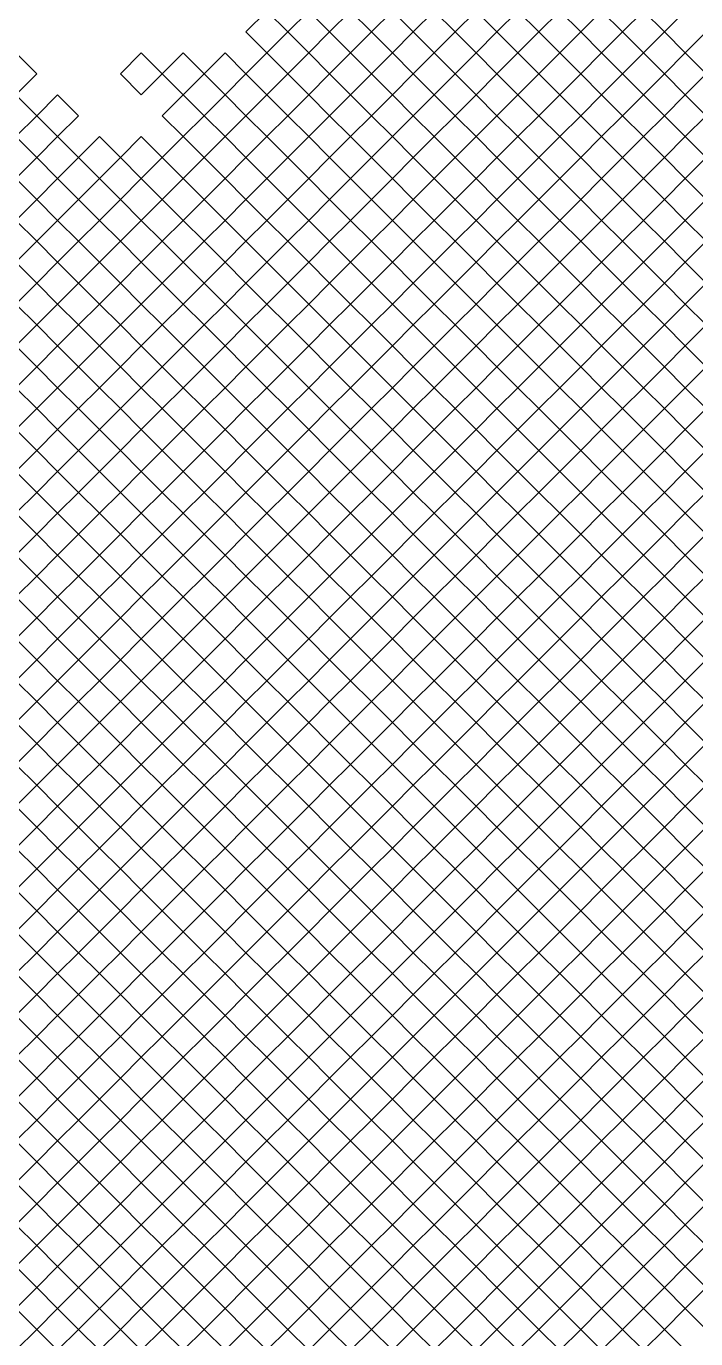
# Model space of a CAD drawing. Header units: metres. Extents: x -0.66 to 2.33, y -0.66 to 1.33.
# Drawn here: x 1.082 to 1.332, y 0.348 to 0.8381 of the extents above; entities that cross this region are included whole.
import ezdxf

# ---------------------------------------------------------------- set-up
doc = ezdxf.new("R2010")
doc.units = ezdxf.units.M

msp = doc.modelspace()

# ---------------------------------------------------------------- linework, layer by layer
at = {"color": 6}
for points in [[(1.07812, 0.64062), (1.08594, 0.63281), (1.07812, 0.625), (1.08594, 0.61719), (1.09375, 0.625), (1.10156, 0.61719), (1.09375, 0.60938), (1.08594, 0.61719), (1.07812, 0.60938), (1.08594, 0.60156), (1.07812, 0.59375), (1.08594, 0.58594), (1.09375, 0.59375), (1.08594, 0.60156), (1.09375, 0.60938), (1.10156, 0.60156), (1.10938, 0.60938), (1.11719, 0.60156), (1.10938, 0.59375), (1.11719, 0.58594), (1.125, 0.59375), (1.11719, 0.60156), (1.125, 0.60938), (1.13281, 0.60156), (1.14062, 0.60938), (1.13281, 0.61719), (1.14062, 0.625), (1.13281, 0.63281), (1.125, 0.625), (1.13281, 0.61719), (1.125, 0.60938), (1.11719, 0.61719), (1.10938, 0.60938), (1.10156, 0.61719), (1.10938, 0.625), (1.10156, 0.63281), (1.09375, 0.625), (1.08594, 0.63281), (1.09375, 0.64062), (1.10156, 0.63281), (1.10938, 0.64062), (1.10156, 0.64844), (1.10938, 0.65625), (1.10156, 0.66406), (1.09375, 0.65625), (1.08594, 0.66406), (1.09375, 0.67188), (1.10156, 0.66406), (1.10938, 0.67188), (1.11719, 0.66406), (1.10938, 0.65625), (1.11719, 0.64844), (1.125, 0.65625), (1.11719, 0.66406), (1.125, 0.67188), (1.13281, 0.66406), (1.14062, 0.67188), (1.13281, 0.67969), (1.14062, 0.6875), (1.13281, 0.69531), (1.125, 0.6875), (1.11719, 0.69531), (1.125, 0.70312), (1.13281, 0.69531), (1.14062, 0.70312), (1.14844, 0.69531), (1.14062, 0.6875), (1.14844, 0.67969), (1.15625, 0.6875), (1.16406, 0.67969), (1.15625, 0.67188), (1.14844, 0.67969), (1.14062, 0.67188), (1.14844, 0.66406), (1.14062, 0.65625), (1.14844, 0.64844), (1.15625, 0.65625), (1.14844, 0.66406), (1.15625, 0.67188), (1.16406, 0.66406), (1.17188, 0.67188), (1.17969, 0.66406), (1.17188, 0.65625), (1.17969, 0.64844), (1.1875, 0.65625), (1.17969, 0.66406), (1.1875, 0.67188), (1.19531, 0.66406), (1.20312, 0.67188), (1.19531, 0.67969), (1.20312, 0.6875), (1.19531, 0.69531), (1.1875, 0.6875), (1.17969, 0.69531), (1.1875, 0.70312), (1.19531, 0.69531), (1.20312, 0.70312), (1.21094, 0.69531), (1.20312, 0.6875), (1.21094, 0.67969), (1.21875, 0.6875), (1.22656, 0.67969), (1.21875, 0.67188), (1.21094, 0.67969), (1.20312, 0.67188), (1.21094, 0.66406), (1.20312, 0.65625), (1.21094, 0.64844), (1.21875, 0.65625), (1.22656, 0.64844), (1.21875, 0.64062), (1.21094, 0.64844), (1.20312, 0.64062), (1.19531, 0.64844), (1.20312, 0.65625), (1.19531, 0.66406), (1.1875, 0.65625), (1.19531, 0.64844), (1.1875, 0.64062), (1.17969, 0.64844), (1.17188, 0.64062), (1.17969, 0.63281), (1.17188, 0.625), (1.17969, 0.61719), (1.1875, 0.625), (1.17969, 0.63281), (1.1875, 0.64062), (1.19531, 0.63281), (1.20312, 0.64062), (1.21094, 0.63281), (1.20312, 0.625), (1.21094, 0.61719), (1.21875, 0.625), (1.22656, 0.61719), (1.21875, 0.60938), (1.21094, 0.61719), (1.20312, 0.60938), (1.21094, 0.60156), (1.20312, 0.59375), (1.21094, 0.58594), (1.21875, 0.59375), (1.21094, 0.60156), (1.21875, 0.60938), (1.22656, 0.60156), (1.23438, 0.60938), (1.24219, 0.60156), (1.23438, 0.59375), (1.24219, 0.58594), (1.25, 0.59375), (1.24219, 0.60156), (1.25, 0.60938), (1.25781, 0.60156), (1.26562, 0.60938), (1.25781, 0.61719), (1.26562, 0.625), (1.25781, 0.63281), (1.25, 0.625), (1.25781, 0.61719), (1.25, 0.60938), (1.24219, 0.61719), (1.23438, 0.60938), (1.22656, 0.61719), (1.23438, 0.625), (1.22656, 0.63281), (1.21875, 0.625), (1.21094, 0.63281), (1.21875, 0.64062), (1.22656, 0.63281), (1.23438, 0.64062), (1.22656, 0.64844), (1.23438, 0.65625), (1.22656, 0.66406), (1.21875, 0.65625), (1.21094, 0.66406), (1.21875, 0.67188), (1.22656, 0.66406), (1.23438, 0.67188), (1.24219, 0.66406), (1.23438, 0.65625), (1.24219, 0.64844), (1.25, 0.65625), (1.24219, 0.66406), (1.25, 0.67188), (1.25781, 0.66406), (1.26562, 0.67188), (1.25781, 0.67969), (1.26562, 0.6875), (1.25781, 0.69531), (1.25, 0.6875), (1.24219, 0.69531), (1.25, 0.70312), (1.25781, 0.69531), (1.26562, 0.70312), (1.27344, 0.69531), (1.26562, 0.6875), (1.27344, 0.67969), (1.28125, 0.6875), (1.28906, 0.67969), (1.28125, 0.67188), (1.27344, 0.67969), (1.26562, 0.67188), (1.27344, 0.66406), (1.26562, 0.65625), (1.27344, 0.64844), (1.28125, 0.65625), (1.27344, 0.66406), (1.28125, 0.67188), (1.28906, 0.66406), (1.29688, 0.67188), (1.30469, 0.66406), (1.29688, 0.65625), (1.30469, 0.64844), (1.3125, 0.65625), (1.30469, 0.66406), (1.3125, 0.67188), (1.32031, 0.66406), (1.32812, 0.67188), (1.32031, 0.67969), (1.32812, 0.6875), (1.32031, 0.69531), (1.3125, 0.6875), (1.32031, 0.67969), (1.3125, 0.67188), (1.30469, 0.67969), (1.29688, 0.67188), (1.28906, 0.67969), (1.29688, 0.6875), (1.28906, 0.69531), (1.28125, 0.6875), (1.27344, 0.69531), (1.28125, 0.70312), (1.28906, 0.69531), (1.29688, 0.70312), (1.28906, 0.71094), (1.29688, 0.71875), (1.28906, 0.72656), (1.28125, 0.71875), (1.27344, 0.72656), (1.28125, 0.73438), (1.28906, 0.72656), (1.29688, 0.73438), (1.30469, 0.72656), (1.29688, 0.71875), (1.30469, 0.71094), (1.3125, 0.71875), (1.30469, 0.72656), (1.3125, 0.73438), (1.32031, 0.72656), (1.32812, 0.73438), (1.32031, 0.74219), (1.32812, 0.75), (1.32031, 0.75781), (1.3125, 0.75), (1.32031, 0.74219), (1.3125, 0.73438), (1.30469, 0.74219), (1.29688, 0.73438), (1.28906, 0.74219), (1.29688, 0.75), (1.28906, 0.75781), (1.28125, 0.75), (1.27344, 0.75781), (1.28125, 0.76562), (1.28906, 0.75781), (1.29688, 0.76562), (1.28906, 0.77344), (1.29688, 0.78125), (1.28906, 0.78906), (1.28125, 0.78125), (1.28906, 0.77344), (1.28125, 0.76562), (1.27344, 0.77344), (1.26562, 0.76562), (1.25781, 0.77344), (1.26562, 0.78125), (1.25781, 0.78906), (1.25, 0.78125), (1.25781, 0.77344), (1.25, 0.76562), (1.24219, 0.77344), (1.23438, 0.76562), (1.24219, 0.75781), (1.23438, 0.75), (1.24219, 0.74219), (1.25, 0.75), (1.24219, 0.75781), (1.25, 0.76562), (1.25781, 0.75781), (1.26562, 0.76562), (1.27344, 0.75781), (1.26562, 0.75), (1.27344, 0.74219), (1.28125, 0.75), (1.28906, 0.74219), (1.28125, 0.73438), (1.27344, 0.74219), (1.26562, 0.73438), (1.27344, 0.72656), (1.26562, 0.71875), (1.27344, 0.71094), (1.28125, 0.71875), (1.28906, 0.71094), (1.28125, 0.70312), (1.27344, 0.71094), (1.26562, 0.70312), (1.25781, 0.71094), (1.26562, 0.71875), (1.25781, 0.72656), (1.25, 0.71875), (1.25781, 0.71094), (1.25, 0.70312), (1.24219, 0.71094), (1.23438, 0.70312), (1.24219, 0.69531), (1.23438, 0.6875), (1.24219, 0.67969), (1.25, 0.6875), (1.25781, 0.67969), (1.25, 0.67188), (1.24219, 0.67969), (1.23438, 0.67188), (1.22656, 0.67969), (1.23438, 0.6875), (1.22656, 0.69531), (1.21875, 0.6875), (1.21094, 0.69531), (1.21875, 0.70312), (1.22656, 0.69531), (1.23438, 0.70312), (1.22656, 0.71094), (1.23438, 0.71875), (1.22656, 0.72656), (1.21875, 0.71875), (1.22656, 0.71094), (1.21875, 0.70312), (1.21094, 0.71094), (1.20312, 0.70312), (1.19531, 0.71094), (1.20312, 0.71875), (1.19531, 0.72656), (1.1875, 0.71875), (1.19531, 0.71094), (1.1875, 0.70312), (1.17969, 0.71094), (1.17188, 0.70312), (1.17969, 0.69531), (1.17188, 0.6875), (1.17969, 0.67969), (1.1875, 0.6875), (1.19531, 0.67969), (1.1875, 0.67188), (1.17969, 0.67969), (1.17188, 0.67188), (1.16406, 0.67969), (1.17188, 0.6875), (1.16406, 0.69531), (1.15625, 0.6875), (1.14844, 0.69531), (1.15625, 0.70312), (1.16406, 0.69531), (1.17188, 0.70312), (1.16406, 0.71094), (1.17188, 0.71875), (1.16406, 0.72656), (1.15625, 0.71875), (1.14844, 0.72656), (1.15625, 0.73438), (1.16406, 0.72656), (1.17188, 0.73438), (1.17969, 0.72656), (1.17188, 0.71875), (1.17969, 0.71094), (1.1875, 0.71875), (1.17969, 0.72656), (1.1875, 0.73438), (1.19531, 0.72656), (1.20312, 0.73438), (1.19531, 0.74219), (1.20312, 0.75), (1.19531, 0.75781), (1.1875, 0.75), (1.19531, 0.74219), (1.1875, 0.73438), (1.17969, 0.74219), (1.17188, 0.73438), (1.16406, 0.74219), (1.17188, 0.75), (1.16406, 0.75781), (1.15625, 0.75), (1.14844, 0.75781), (1.15625, 0.76562), (1.16406, 0.75781), (1.17188, 0.76562), (1.16406, 0.77344), (1.17188, 0.78125), (1.16406, 0.78906), (1.15625, 0.78125), (1.16406, 0.77344), (1.15625, 0.76562), (1.14844, 0.77344), (1.14062, 0.76562), (1.13281, 0.77344), (1.14062, 0.78125), (1.13281, 0.78906), (1.125, 0.78125), (1.13281, 0.77344), (1.125, 0.76562), (1.11719, 0.77344), (1.10938, 0.76562), (1.11719, 0.75781), (1.10938, 0.75), (1.11719, 0.74219), (1.125, 0.75), (1.13281, 0.74219), (1.125, 0.73438), (1.11719, 0.74219), (1.10938, 0.73438), (1.10156, 0.74219), (1.10938, 0.75), (1.10156, 0.75781), (1.09375, 0.75), (1.08594, 0.75781), (1.09375, 0.76562), (1.10156, 0.75781), (1.10938, 0.76562), (1.10156, 0.77344), (1.10938, 0.78125), (1.10156, 0.78906), (1.09375, 0.78125), (1.08594, 0.78906), (1.09375, 0.79688), (1.10156, 0.78906), (1.10938, 0.79688), (1.11719, 0.78906), (1.10938, 0.78125), (1.11719, 0.77344), (1.125, 0.78125), (1.11719, 0.78906), (1.125, 0.79688), (1.13281, 0.78906), (1.14062, 0.79688), (1.13281, 0.80469), (1.14062, 0.8125), (1.13281, 0.82031), (1.125, 0.8125), (1.11719, 0.82031), (1.125, 0.82812), (1.13281, 0.82031), (1.14062, 0.82812), (1.14844, 0.82031), (1.14062, 0.8125), (1.14844, 0.80469), (1.15625, 0.8125), (1.16406, 0.80469), (1.15625, 0.79688), (1.14844, 0.80469), (1.14062, 0.79688), (1.14844, 0.78906), (1.14062, 0.78125), (1.14844, 0.77344), (1.15625, 0.78125), (1.14844, 0.78906), (1.15625, 0.79688), (1.16406, 0.78906), (1.17188, 0.79688), (1.17969, 0.78906), (1.17188, 0.78125), (1.17969, 0.77344), (1.1875, 0.78125), (1.17969, 0.78906), (1.1875, 0.79688), (1.19531, 0.78906), (1.20312, 0.79688), (1.19531, 0.80469), (1.20312, 0.8125), (1.19531, 0.82031), (1.1875, 0.8125), (1.19531, 0.80469), (1.1875, 0.79688), (1.17969, 0.80469), (1.17188, 0.79688), (1.16406, 0.80469), (1.17188, 0.8125), (1.16406, 0.82031), (1.15625, 0.8125), (1.14844, 0.82031), (1.15625, 0.82812), (1.16406, 0.82031), (1.17188, 0.82812), (1.16406, 0.83594), (1.17188, 0.84375)], [(1.17188, 0.84375), (1.17969, 0.83594), (1.1875, 0.84375)], [(1.1875, 0.84375), (1.19531, 0.83594), (1.1875, 0.82812), (1.17969, 0.83594), (1.17188, 0.82812), (1.17969, 0.82031), (1.17188, 0.8125), (1.17969, 0.80469), (1.1875, 0.8125), (1.17969, 0.82031), (1.1875, 0.82812), (1.19531, 0.82031), (1.20312, 0.82812), (1.21094, 0.82031), (1.20312, 0.8125), (1.21094, 0.80469), (1.21875, 0.8125), (1.22656, 0.80469), (1.21875, 0.79688), (1.21094, 0.80469), (1.20312, 0.79688), (1.21094, 0.78906), (1.20312, 0.78125), (1.21094, 0.77344), (1.21875, 0.78125), (1.22656, 0.77344), (1.21875, 0.76562), (1.21094, 0.77344), (1.20312, 0.76562), (1.19531, 0.77344), (1.20312, 0.78125), (1.19531, 0.78906), (1.1875, 0.78125), (1.19531, 0.77344), (1.1875, 0.76562), (1.17969, 0.77344), (1.17188, 0.76562), (1.17969, 0.75781), (1.17188, 0.75), (1.17969, 0.74219), (1.1875, 0.75), (1.17969, 0.75781), (1.1875, 0.76562), (1.19531, 0.75781), (1.20312, 0.76562), (1.21094, 0.75781), (1.20312, 0.75), (1.21094, 0.74219), (1.21875, 0.75), (1.22656, 0.74219), (1.21875, 0.73438), (1.21094, 0.74219), (1.20312, 0.73438), (1.21094, 0.72656), (1.20312, 0.71875), (1.21094, 0.71094), (1.21875, 0.71875), (1.21094, 0.72656), (1.21875, 0.73438), (1.22656, 0.72656), (1.23438, 0.73438), (1.24219, 0.72656), (1.23438, 0.71875), (1.24219, 0.71094), (1.25, 0.71875), (1.24219, 0.72656), (1.25, 0.73438), (1.25781, 0.72656), (1.26562, 0.73438), (1.25781, 0.74219), (1.26562, 0.75), (1.25781, 0.75781), (1.25, 0.75), (1.25781, 0.74219), (1.25, 0.73438), (1.24219, 0.74219), (1.23438, 0.73438), (1.22656, 0.74219), (1.23438, 0.75), (1.22656, 0.75781), (1.21875, 0.75), (1.21094, 0.75781), (1.21875, 0.76562), (1.22656, 0.75781), (1.23438, 0.76562), (1.22656, 0.77344), (1.23438, 0.78125), (1.22656, 0.78906), (1.21875, 0.78125), (1.21094, 0.78906), (1.21875, 0.79688), (1.22656, 0.78906), (1.23438, 0.79688), (1.24219, 0.78906), (1.23438, 0.78125), (1.24219, 0.77344), (1.25, 0.78125), (1.24219, 0.78906), (1.25, 0.79688), (1.25781, 0.78906), (1.26562, 0.79688), (1.25781, 0.80469), (1.26562, 0.8125), (1.25781, 0.82031), (1.25, 0.8125), (1.24219, 0.82031), (1.25, 0.82812), (1.25781, 0.82031), (1.26562, 0.82812), (1.27344, 0.82031), (1.26562, 0.8125), (1.27344, 0.80469), (1.28125, 0.8125), (1.28906, 0.80469), (1.28125, 0.79688), (1.27344, 0.80469), (1.26562, 0.79688), (1.27344, 0.78906), (1.26562, 0.78125), (1.27344, 0.77344), (1.28125, 0.78125), (1.27344, 0.78906), (1.28125, 0.79688), (1.28906, 0.78906), (1.29688, 0.79688), (1.30469, 0.78906), (1.29688, 0.78125), (1.30469, 0.77344), (1.3125, 0.78125), (1.30469, 0.78906), (1.3125, 0.79688), (1.32031, 0.78906), (1.32812, 0.79688), (1.32031, 0.80469), (1.32812, 0.8125), (1.32031, 0.82031), (1.3125, 0.8125), (1.30469, 0.82031), (1.3125, 0.82812), (1.32031, 0.82031), (1.32812, 0.82812), (1.33594, 0.82031), (1.32812, 0.8125), (1.33594, 0.80469)], [(1.21875, 0.84375), (1.22656, 0.83594), (1.21875, 0.82812), (1.21094, 0.83594), (1.20312, 0.82812), (1.19531, 0.83594), (1.20312, 0.84375)], [(1.20312, 0.84375), (1.21094, 0.83594), (1.21875, 0.84375)], [(1.25, 0.84375), (1.25781, 0.83594), (1.25, 0.82812), (1.24219, 0.83594), (1.23438, 0.82812), (1.24219, 0.82031), (1.23438, 0.8125), (1.24219, 0.80469), (1.25, 0.8125), (1.25781, 0.80469), (1.25, 0.79688), (1.24219, 0.80469), (1.23438, 0.79688), (1.22656, 0.80469), (1.23438, 0.8125), (1.22656, 0.82031), (1.21875, 0.8125), (1.21094, 0.82031), (1.21875, 0.82812), (1.22656, 0.82031), (1.23438, 0.82812), (1.22656, 0.83594), (1.23438, 0.84375)], [(1.23438, 0.84375), (1.24219, 0.83594), (1.25, 0.84375)], [(1.26562, 0.84375), (1.27344, 0.83594), (1.28125, 0.84375), (1.28906, 0.83594), (1.28125, 0.82812), (1.27344, 0.83594), (1.26562, 0.82812), (1.25781, 0.83594), (1.26562, 0.84375)], [(1.3125, 0.84375), (1.32031, 0.83594), (1.3125, 0.82812), (1.30469, 0.83594), (1.29688, 0.82812), (1.30469, 0.82031), (1.29688, 0.8125), (1.30469, 0.80469), (1.3125, 0.8125), (1.32031, 0.80469), (1.3125, 0.79688), (1.30469, 0.80469), (1.29688, 0.79688), (1.28906, 0.80469), (1.29688, 0.8125), (1.28906, 0.82031), (1.28125, 0.8125), (1.27344, 0.82031), (1.28125, 0.82812), (1.28906, 0.82031), (1.29688, 0.82812), (1.28906, 0.83594), (1.29688, 0.84375)], [(1.29688, 0.84375), (1.30469, 0.83594), (1.3125, 0.84375)], [(1.34375, 0.84375), (1.35156, 0.83594), (1.34375, 0.82812), (1.33594, 0.83594), (1.32812, 0.82812), (1.32031, 0.83594), (1.32812, 0.84375)], [(1.07812, 0.82812), (1.08594, 0.82031), (1.07812, 0.8125), (1.08594, 0.80469), (1.09375, 0.8125), (1.10156, 0.80469), (1.09375, 0.79688), (1.08594, 0.80469), (1.07812, 0.79688), (1.08594, 0.78906), (1.07812, 0.78125), (1.08594, 0.77344), (1.09375, 0.78125), (1.10156, 0.77344), (1.09375, 0.76562), (1.08594, 0.77344), (1.07812, 0.76562)], [(1.33594, 0.80469), (1.32812, 0.79688), (1.33594, 0.78906), (1.32812, 0.78125), (1.33594, 0.77344)], [(1.33594, 0.77344), (1.32812, 0.76562), (1.32031, 0.77344), (1.32812, 0.78125), (1.32031, 0.78906), (1.3125, 0.78125), (1.32031, 0.77344), (1.3125, 0.76562), (1.30469, 0.77344), (1.29688, 0.76562), (1.30469, 0.75781), (1.29688, 0.75), (1.30469, 0.74219), (1.3125, 0.75), (1.30469, 0.75781), (1.3125, 0.76562), (1.32031, 0.75781), (1.32812, 0.76562), (1.33594, 0.75781), (1.32812, 0.75), (1.33594, 0.74219)], [(1.07812, 0.76562), (1.08594, 0.75781), (1.07812, 0.75), (1.08594, 0.74219), (1.09375, 0.75), (1.10156, 0.74219), (1.09375, 0.73438), (1.08594, 0.74219), (1.07812, 0.73438), (1.08594, 0.72656), (1.07812, 0.71875), (1.08594, 0.71094), (1.09375, 0.71875), (1.08594, 0.72656), (1.09375, 0.73438), (1.10156, 0.72656), (1.10938, 0.73438), (1.11719, 0.72656), (1.10938, 0.71875), (1.11719, 0.71094), (1.125, 0.71875), (1.11719, 0.72656), (1.125, 0.73438), (1.13281, 0.72656), (1.14062, 0.73438), (1.13281, 0.74219), (1.14062, 0.75), (1.13281, 0.75781), (1.125, 0.75), (1.11719, 0.75781), (1.125, 0.76562), (1.13281, 0.75781), (1.14062, 0.76562), (1.14844, 0.75781), (1.14062, 0.75), (1.14844, 0.74219), (1.15625, 0.75), (1.16406, 0.74219), (1.15625, 0.73438), (1.14844, 0.74219), (1.14062, 0.73438), (1.14844, 0.72656), (1.14062, 0.71875), (1.14844, 0.71094), (1.15625, 0.71875), (1.16406, 0.71094), (1.15625, 0.70312), (1.14844, 0.71094), (1.14062, 0.70312), (1.13281, 0.71094), (1.14062, 0.71875), (1.13281, 0.72656), (1.125, 0.71875), (1.13281, 0.71094), (1.125, 0.70312), (1.11719, 0.71094), (1.10938, 0.70312), (1.11719, 0.69531), (1.10938, 0.6875), (1.11719, 0.67969), (1.125, 0.6875), (1.13281, 0.67969), (1.125, 0.67188), (1.11719, 0.67969), (1.10938, 0.67188), (1.10156, 0.67969), (1.10938, 0.6875), (1.10156, 0.69531), (1.09375, 0.6875), (1.08594, 0.69531), (1.09375, 0.70312), (1.10156, 0.69531), (1.10938, 0.70312), (1.10156, 0.71094), (1.10938, 0.71875), (1.10156, 0.72656), (1.09375, 0.71875), (1.10156, 0.71094), (1.09375, 0.70312), (1.08594, 0.71094), (1.07812, 0.70312)], [(1.33594, 0.74219), (1.32812, 0.73438), (1.33594, 0.72656), (1.32812, 0.71875), (1.33594, 0.71094)], [(1.33594, 0.71094), (1.32812, 0.70312), (1.32031, 0.71094), (1.32812, 0.71875), (1.32031, 0.72656), (1.3125, 0.71875), (1.32031, 0.71094), (1.3125, 0.70312), (1.30469, 0.71094), (1.29688, 0.70312), (1.30469, 0.69531), (1.29688, 0.6875), (1.30469, 0.67969), (1.3125, 0.6875), (1.30469, 0.69531), (1.3125, 0.70312), (1.32031, 0.69531), (1.32812, 0.70312), (1.33594, 0.69531), (1.32812, 0.6875), (1.33594, 0.67969)], [(1.07812, 0.70312), (1.08594, 0.69531), (1.07812, 0.6875), (1.08594, 0.67969), (1.09375, 0.6875), (1.10156, 0.67969), (1.09375, 0.67188), (1.08594, 0.67969), (1.07812, 0.67188), (1.08594, 0.66406), (1.07812, 0.65625), (1.08594, 0.64844), (1.09375, 0.65625), (1.10156, 0.64844), (1.09375, 0.64062), (1.08594, 0.64844), (1.07812, 0.64062)], [(1.33594, 0.67969), (1.32812, 0.67188), (1.33594, 0.66406), (1.32812, 0.65625), (1.33594, 0.64844)], [(1.25, 0.34375), (1.24219, 0.35156), (1.25, 0.35938), (1.25781, 0.35156), (1.26562, 0.35938), (1.25781, 0.36719), (1.26562, 0.375), (1.25781, 0.38281), (1.25, 0.375), (1.25781, 0.36719), (1.25, 0.35938), (1.24219, 0.36719), (1.23438, 0.35938), (1.22656, 0.36719), (1.23438, 0.375), (1.22656, 0.38281), (1.21875, 0.375), (1.21094, 0.38281), (1.21875, 0.39062), (1.22656, 0.38281), (1.23438, 0.39062), (1.22656, 0.39844), (1.23438, 0.40625), (1.22656, 0.41406), (1.21875, 0.40625), (1.21094, 0.41406), (1.21875, 0.42188), (1.22656, 0.41406), (1.23438, 0.42188), (1.24219, 0.41406), (1.23438, 0.40625), (1.24219, 0.39844), (1.25, 0.40625), (1.24219, 0.41406), (1.25, 0.42188), (1.25781, 0.41406), (1.26562, 0.42188), (1.25781, 0.42969), (1.26562, 0.4375), (1.25781, 0.44531), (1.25, 0.4375), (1.24219, 0.44531), (1.25, 0.45312), (1.25781, 0.44531), (1.26562, 0.45312), (1.27344, 0.44531), (1.26562, 0.4375), (1.27344, 0.42969), (1.28125, 0.4375), (1.28906, 0.42969), (1.28125, 0.42188), (1.27344, 0.42969), (1.26562, 0.42188), (1.27344, 0.41406), (1.26562, 0.40625), (1.27344, 0.39844), (1.28125, 0.40625), (1.27344, 0.41406), (1.28125, 0.42188), (1.28906, 0.41406), (1.29688, 0.42188), (1.30469, 0.41406), (1.29688, 0.40625), (1.30469, 0.39844), (1.3125, 0.40625), (1.30469, 0.41406), (1.3125, 0.42188), (1.32031, 0.41406), (1.32812, 0.42188), (1.32031, 0.42969), (1.32812, 0.4375), (1.32031, 0.44531), (1.3125, 0.4375), (1.32031, 0.42969), (1.3125, 0.42188), (1.30469, 0.42969), (1.29688, 0.42188), (1.28906, 0.42969), (1.29688, 0.4375), (1.28906, 0.44531), (1.28125, 0.4375), (1.27344, 0.44531), (1.28125, 0.45312), (1.28906, 0.44531), (1.29688, 0.45312), (1.28906, 0.46094), (1.29688, 0.46875), (1.28906, 0.47656), (1.28125, 0.46875), (1.27344, 0.47656), (1.28125, 0.48438), (1.28906, 0.47656), (1.29688, 0.48438), (1.30469, 0.47656), (1.29688, 0.46875), (1.30469, 0.46094), (1.3125, 0.46875), (1.30469, 0.47656), (1.3125, 0.48438), (1.32031, 0.47656), (1.32812, 0.48438), (1.32031, 0.49219), (1.32812, 0.5), (1.32031, 0.50781), (1.3125, 0.5), (1.32031, 0.49219), (1.3125, 0.48438), (1.30469, 0.49219), (1.29688, 0.48438), (1.28906, 0.49219), (1.29688, 0.5), (1.28906, 0.50781), (1.28125, 0.5), (1.27344, 0.50781), (1.28125, 0.51562), (1.28906, 0.50781), (1.29688, 0.51562), (1.28906, 0.52344), (1.29688, 0.53125), (1.28906, 0.53906), (1.28125, 0.53125), (1.28906, 0.52344), (1.28125, 0.51562), (1.27344, 0.52344), (1.26562, 0.51562), (1.25781, 0.52344), (1.26562, 0.53125), (1.25781, 0.53906), (1.25, 0.53125), (1.25781, 0.52344), (1.25, 0.51562), (1.24219, 0.52344), (1.23438, 0.51562), (1.24219, 0.50781), (1.23438, 0.5), (1.24219, 0.49219), (1.25, 0.5), (1.24219, 0.50781), (1.25, 0.51562), (1.25781, 0.50781), (1.26562, 0.51562), (1.27344, 0.50781), (1.26562, 0.5), (1.27344, 0.49219), (1.28125, 0.5), (1.28906, 0.49219), (1.28125, 0.48438), (1.27344, 0.49219), (1.26562, 0.48438), (1.27344, 0.47656), (1.26562, 0.46875), (1.27344, 0.46094), (1.28125, 0.46875), (1.28906, 0.46094), (1.28125, 0.45312), (1.27344, 0.46094), (1.26562, 0.45312), (1.25781, 0.46094), (1.26562, 0.46875), (1.25781, 0.47656), (1.25, 0.46875), (1.25781, 0.46094), (1.25, 0.45312), (1.24219, 0.46094), (1.23438, 0.45312), (1.24219, 0.44531), (1.23438, 0.4375), (1.24219, 0.42969), (1.25, 0.4375), (1.25781, 0.42969), (1.25, 0.42188), (1.24219, 0.42969), (1.23438, 0.42188), (1.22656, 0.42969), (1.23438, 0.4375), (1.22656, 0.44531), (1.21875, 0.4375), (1.21094, 0.44531), (1.21875, 0.45312), (1.22656, 0.44531), (1.23438, 0.45312), (1.22656, 0.46094), (1.23438, 0.46875), (1.22656, 0.47656), (1.21875, 0.46875), (1.22656, 0.46094), (1.21875, 0.45312), (1.21094, 0.46094), (1.20312, 0.45312), (1.19531, 0.46094), (1.20312, 0.46875), (1.19531, 0.47656), (1.1875, 0.46875), (1.19531, 0.46094), (1.1875, 0.45312), (1.17969, 0.46094), (1.17188, 0.45312), (1.17969, 0.44531), (1.17188, 0.4375), (1.17969, 0.42969), (1.1875, 0.4375), (1.19531, 0.42969), (1.1875, 0.42188), (1.17969, 0.42969), (1.17188, 0.42188), (1.16406, 0.42969), (1.17188, 0.4375), (1.16406, 0.44531), (1.15625, 0.4375), (1.14844, 0.44531), (1.15625, 0.45312), (1.16406, 0.44531), (1.17188, 0.45312), (1.16406, 0.46094), (1.17188, 0.46875), (1.16406, 0.47656), (1.15625, 0.46875), (1.14844, 0.47656), (1.15625, 0.48438), (1.16406, 0.47656), (1.17188, 0.48438), (1.17969, 0.47656), (1.17188, 0.46875), (1.17969, 0.46094), (1.1875, 0.46875), (1.17969, 0.47656), (1.1875, 0.48438), (1.19531, 0.47656), (1.20312, 0.48438), (1.19531, 0.49219), (1.20312, 0.5), (1.19531, 0.50781), (1.1875, 0.5), (1.19531, 0.49219), (1.1875, 0.48438), (1.17969, 0.49219), (1.17188, 0.48438), (1.16406, 0.49219), (1.17188, 0.5), (1.16406, 0.50781), (1.15625, 0.5), (1.14844, 0.50781), (1.15625, 0.51562), (1.16406, 0.50781), (1.17188, 0.51562), (1.16406, 0.52344), (1.17188, 0.53125), (1.16406, 0.53906), (1.15625, 0.53125), (1.16406, 0.52344), (1.15625, 0.51562), (1.14844, 0.52344), (1.14062, 0.51562), (1.13281, 0.52344), (1.14062, 0.53125), (1.13281, 0.53906), (1.125, 0.53125), (1.13281, 0.52344), (1.125, 0.51562), (1.11719, 0.52344), (1.10938, 0.51562), (1.11719, 0.50781), (1.10938, 0.5), (1.11719, 0.49219), (1.125, 0.5), (1.13281, 0.49219), (1.125, 0.48438), (1.11719, 0.49219), (1.10938, 0.48438), (1.10156, 0.49219), (1.10938, 0.5), (1.10156, 0.50781), (1.09375, 0.5), (1.08594, 0.50781), (1.09375, 0.51562), (1.10156, 0.50781), (1.10938, 0.51562), (1.10156, 0.52344), (1.10938, 0.53125), (1.10156, 0.53906), (1.09375, 0.53125), (1.08594, 0.53906), (1.09375, 0.54688), (1.10156, 0.53906), (1.10938, 0.54688), (1.11719, 0.53906), (1.10938, 0.53125), (1.11719, 0.52344), (1.125, 0.53125), (1.11719, 0.53906), (1.125, 0.54688), (1.13281, 0.53906), (1.14062, 0.54688), (1.13281, 0.55469), (1.14062, 0.5625), (1.13281, 0.57031), (1.125, 0.5625), (1.11719, 0.57031), (1.125, 0.57812), (1.13281, 0.57031), (1.14062, 0.57812), (1.14844, 0.57031), (1.14062, 0.5625), (1.14844, 0.55469), (1.15625, 0.5625), (1.16406, 0.55469), (1.15625, 0.54688), (1.14844, 0.55469), (1.14062, 0.54688), (1.14844, 0.53906), (1.14062, 0.53125), (1.14844, 0.52344), (1.15625, 0.53125), (1.14844, 0.53906), (1.15625, 0.54688), (1.16406, 0.53906), (1.17188, 0.54688), (1.17969, 0.53906), (1.17188, 0.53125), (1.17969, 0.52344), (1.1875, 0.53125), (1.17969, 0.53906), (1.1875, 0.54688), (1.19531, 0.53906), (1.20312, 0.54688), (1.19531, 0.55469), (1.20312, 0.5625), (1.19531, 0.57031), (1.1875, 0.5625), (1.19531, 0.55469), (1.1875, 0.54688), (1.17969, 0.55469), (1.17188, 0.54688), (1.16406, 0.55469), (1.17188, 0.5625), (1.16406, 0.57031), (1.15625, 0.5625), (1.14844, 0.57031), (1.15625, 0.57812), (1.16406, 0.57031), (1.17188, 0.57812), (1.16406, 0.58594), (1.17188, 0.59375), (1.16406, 0.60156), (1.15625, 0.59375), (1.14844, 0.60156), (1.15625, 0.60938), (1.16406, 0.60156), (1.17188, 0.60938), (1.17969, 0.60156), (1.17188, 0.59375), (1.17969, 0.58594), (1.1875, 0.59375), (1.17969, 0.60156), (1.1875, 0.60938), (1.19531, 0.60156), (1.20312, 0.60938), (1.19531, 0.61719), (1.20312, 0.625), (1.19531, 0.63281), (1.1875, 0.625), (1.19531, 0.61719), (1.1875, 0.60938), (1.17969, 0.61719), (1.17188, 0.60938), (1.16406, 0.61719), (1.17188, 0.625), (1.16406, 0.63281), (1.15625, 0.625), (1.14844, 0.63281), (1.15625, 0.64062), (1.16406, 0.63281), (1.17188, 0.64062), (1.16406, 0.64844), (1.17188, 0.65625), (1.16406, 0.66406), (1.15625, 0.65625), (1.16406, 0.64844), (1.15625, 0.64062), (1.14844, 0.64844), (1.14062, 0.64062), (1.13281, 0.64844), (1.14062, 0.65625), (1.13281, 0.66406), (1.125, 0.65625), (1.13281, 0.64844), (1.125, 0.64062), (1.11719, 0.64844), (1.10938, 0.64062), (1.11719, 0.63281), (1.10938, 0.625), (1.11719, 0.61719), (1.125, 0.625), (1.11719, 0.63281), (1.125, 0.64062), (1.13281, 0.63281), (1.14062, 0.64062), (1.14844, 0.63281), (1.14062, 0.625), (1.14844, 0.61719), (1.15625, 0.625), (1.16406, 0.61719), (1.15625, 0.60938), (1.14844, 0.61719), (1.14062, 0.60938), (1.14844, 0.60156), (1.14062, 0.59375), (1.14844, 0.58594), (1.15625, 0.59375), (1.16406, 0.58594), (1.15625, 0.57812), (1.14844, 0.58594), (1.14062, 0.57812), (1.13281, 0.58594), (1.14062, 0.59375), (1.13281, 0.60156), (1.125, 0.59375), (1.13281, 0.58594), (1.125, 0.57812), (1.11719, 0.58594), (1.10938, 0.57812), (1.11719, 0.57031), (1.10938, 0.5625), (1.11719, 0.55469), (1.125, 0.5625), (1.13281, 0.55469), (1.125, 0.54688), (1.11719, 0.55469), (1.10938, 0.54688), (1.10156, 0.55469), (1.10938, 0.5625), (1.10156, 0.57031), (1.09375, 0.5625), (1.08594, 0.57031), (1.09375, 0.57812), (1.10156, 0.57031), (1.10938, 0.57812), (1.10156, 0.58594), (1.10938, 0.59375), (1.10156, 0.60156), (1.09375, 0.59375), (1.10156, 0.58594), (1.09375, 0.57812), (1.08594, 0.58594), (1.07812, 0.57812)], [(1.33594, 0.58594), (1.32812, 0.57812), (1.32031, 0.58594), (1.32812, 0.59375), (1.32031, 0.60156), (1.3125, 0.59375), (1.32031, 0.58594), (1.3125, 0.57812), (1.30469, 0.58594), (1.29688, 0.57812), (1.30469, 0.57031), (1.29688, 0.5625), (1.30469, 0.55469), (1.3125, 0.5625), (1.32031, 0.55469), (1.3125, 0.54688), (1.30469, 0.55469), (1.29688, 0.54688), (1.28906, 0.55469), (1.29688, 0.5625), (1.28906, 0.57031), (1.28125, 0.5625), (1.27344, 0.57031), (1.28125, 0.57812), (1.28906, 0.57031), (1.29688, 0.57812), (1.28906, 0.58594), (1.29688, 0.59375), (1.28906, 0.60156), (1.28125, 0.59375), (1.27344, 0.60156), (1.28125, 0.60938), (1.28906, 0.60156), (1.29688, 0.60938), (1.30469, 0.60156), (1.29688, 0.59375), (1.30469, 0.58594), (1.3125, 0.59375), (1.30469, 0.60156), (1.3125, 0.60938), (1.32031, 0.60156), (1.32812, 0.60938), (1.32031, 0.61719), (1.32812, 0.625), (1.32031, 0.63281), (1.3125, 0.625), (1.32031, 0.61719), (1.3125, 0.60938), (1.30469, 0.61719), (1.29688, 0.60938), (1.28906, 0.61719), (1.29688, 0.625), (1.28906, 0.63281), (1.28125, 0.625), (1.27344, 0.63281), (1.28125, 0.64062), (1.28906, 0.63281), (1.29688, 0.64062), (1.28906, 0.64844), (1.29688, 0.65625), (1.28906, 0.66406), (1.28125, 0.65625), (1.28906, 0.64844), (1.28125, 0.64062), (1.27344, 0.64844), (1.26562, 0.64062), (1.25781, 0.64844), (1.26562, 0.65625), (1.25781, 0.66406), (1.25, 0.65625), (1.25781, 0.64844), (1.25, 0.64062), (1.24219, 0.64844), (1.23438, 0.64062), (1.24219, 0.63281), (1.23438, 0.625), (1.24219, 0.61719), (1.25, 0.625), (1.24219, 0.63281), (1.25, 0.64062), (1.25781, 0.63281), (1.26562, 0.64062), (1.27344, 0.63281), (1.26562, 0.625), (1.27344, 0.61719), (1.28125, 0.625), (1.28906, 0.61719), (1.28125, 0.60938), (1.27344, 0.61719), (1.26562, 0.60938), (1.27344, 0.60156), (1.26562, 0.59375), (1.27344, 0.58594), (1.28125, 0.59375), (1.28906, 0.58594), (1.28125, 0.57812), (1.27344, 0.58594), (1.26562, 0.57812), (1.25781, 0.58594), (1.26562, 0.59375), (1.25781, 0.60156), (1.25, 0.59375), (1.25781, 0.58594), (1.25, 0.57812), (1.24219, 0.58594), (1.23438, 0.57812), (1.24219, 0.57031), (1.23438, 0.5625), (1.24219, 0.55469), (1.25, 0.5625), (1.25781, 0.55469), (1.25, 0.54688), (1.24219, 0.55469), (1.23438, 0.54688), (1.22656, 0.55469), (1.23438, 0.5625), (1.22656, 0.57031), (1.21875, 0.5625), (1.21094, 0.57031), (1.21875, 0.57812), (1.22656, 0.57031), (1.23438, 0.57812), (1.22656, 0.58594), (1.23438, 0.59375), (1.22656, 0.60156), (1.21875, 0.59375), (1.22656, 0.58594), (1.21875, 0.57812), (1.21094, 0.58594), (1.20312, 0.57812), (1.19531, 0.58594), (1.20312, 0.59375), (1.19531, 0.60156), (1.1875, 0.59375), (1.19531, 0.58594), (1.1875, 0.57812), (1.17969, 0.58594), (1.17188, 0.57812), (1.17969, 0.57031), (1.17188, 0.5625), (1.17969, 0.55469), (1.1875, 0.5625), (1.17969, 0.57031), (1.1875, 0.57812), (1.19531, 0.57031), (1.20312, 0.57812), (1.21094, 0.57031), (1.20312, 0.5625), (1.21094, 0.55469), (1.21875, 0.5625), (1.22656, 0.55469), (1.21875, 0.54688), (1.21094, 0.55469), (1.20312, 0.54688), (1.21094, 0.53906), (1.20312, 0.53125), (1.21094, 0.52344), (1.21875, 0.53125), (1.22656, 0.52344), (1.21875, 0.51562), (1.21094, 0.52344), (1.20312, 0.51562), (1.19531, 0.52344), (1.20312, 0.53125), (1.19531, 0.53906), (1.1875, 0.53125), (1.19531, 0.52344), (1.1875, 0.51562), (1.17969, 0.52344), (1.17188, 0.51562), (1.17969, 0.50781), (1.17188, 0.5), (1.17969, 0.49219), (1.1875, 0.5), (1.17969, 0.50781), (1.1875, 0.51562), (1.19531, 0.50781), (1.20312, 0.51562), (1.21094, 0.50781), (1.20312, 0.5), (1.21094, 0.49219), (1.21875, 0.5), (1.22656, 0.49219), (1.21875, 0.48438), (1.21094, 0.49219), (1.20312, 0.48438), (1.21094, 0.47656), (1.20312, 0.46875), (1.21094, 0.46094), (1.21875, 0.46875), (1.21094, 0.47656), (1.21875, 0.48438), (1.22656, 0.47656), (1.23438, 0.48438), (1.24219, 0.47656), (1.23438, 0.46875), (1.24219, 0.46094), (1.25, 0.46875), (1.24219, 0.47656), (1.25, 0.48438), (1.25781, 0.47656), (1.26562, 0.48438), (1.25781, 0.49219), (1.26562, 0.5), (1.25781, 0.50781), (1.25, 0.5), (1.25781, 0.49219), (1.25, 0.48438), (1.24219, 0.49219), (1.23438, 0.48438), (1.22656, 0.49219), (1.23438, 0.5), (1.22656, 0.50781), (1.21875, 0.5), (1.21094, 0.50781), (1.21875, 0.51562), (1.22656, 0.50781), (1.23438, 0.51562), (1.22656, 0.52344), (1.23438, 0.53125), (1.22656, 0.53906), (1.21875, 0.53125), (1.21094, 0.53906), (1.21875, 0.54688), (1.22656, 0.53906), (1.23438, 0.54688), (1.24219, 0.53906), (1.23438, 0.53125), (1.24219, 0.52344), (1.25, 0.53125), (1.24219, 0.53906), (1.25, 0.54688), (1.25781, 0.53906), (1.26562, 0.54688), (1.25781, 0.55469), (1.26562, 0.5625), (1.25781, 0.57031), (1.25, 0.5625), (1.24219, 0.57031), (1.25, 0.57812), (1.25781, 0.57031), (1.26562, 0.57812), (1.27344, 0.57031), (1.26562, 0.5625), (1.27344, 0.55469), (1.28125, 0.5625), (1.28906, 0.55469), (1.28125, 0.54688), (1.27344, 0.55469), (1.26562, 0.54688), (1.27344, 0.53906), (1.26562, 0.53125), (1.27344, 0.52344), (1.28125, 0.53125), (1.27344, 0.53906), (1.28125, 0.54688), (1.28906, 0.53906), (1.29688, 0.54688), (1.30469, 0.53906), (1.29688, 0.53125), (1.30469, 0.52344), (1.3125, 0.53125), (1.30469, 0.53906), (1.3125, 0.54688), (1.32031, 0.53906), (1.32812, 0.54688), (1.32031, 0.55469), (1.32812, 0.5625), (1.32031, 0.57031), (1.3125, 0.5625), (1.30469, 0.57031), (1.3125, 0.57812), (1.32031, 0.57031), (1.32812, 0.57812), (1.33594, 0.57031), (1.32812, 0.5625), (1.33594, 0.55469)], [(1.33594, 0.64844), (1.32812, 0.64062), (1.32031, 0.64844), (1.32812, 0.65625), (1.32031, 0.66406), (1.3125, 0.65625), (1.32031, 0.64844), (1.3125, 0.64062), (1.30469, 0.64844), (1.29688, 0.64062), (1.30469, 0.63281), (1.29688, 0.625), (1.30469, 0.61719), (1.3125, 0.625), (1.30469, 0.63281), (1.3125, 0.64062), (1.32031, 0.63281), (1.32812, 0.64062), (1.33594, 0.63281), (1.32812, 0.625), (1.33594, 0.61719)], [(1.33594, 0.61719), (1.32812, 0.60938), (1.33594, 0.60156), (1.32812, 0.59375), (1.33594, 0.58594)], [(1.07812, 0.57812), (1.08594, 0.57031), (1.07812, 0.5625), (1.08594, 0.55469), (1.09375, 0.5625), (1.10156, 0.55469), (1.09375, 0.54688), (1.08594, 0.55469), (1.07812, 0.54688), (1.08594, 0.53906), (1.07812, 0.53125), (1.08594, 0.52344), (1.09375, 0.53125), (1.10156, 0.52344), (1.09375, 0.51562), (1.08594, 0.52344), (1.07812, 0.51562)], [(1.33594, 0.55469), (1.32812, 0.54688), (1.33594, 0.53906), (1.32812, 0.53125), (1.33594, 0.52344)], [(1.33594, 0.52344), (1.32812, 0.51562), (1.32031, 0.52344), (1.32812, 0.53125), (1.32031, 0.53906), (1.3125, 0.53125), (1.32031, 0.52344), (1.3125, 0.51562), (1.30469, 0.52344), (1.29688, 0.51562), (1.30469, 0.50781), (1.29688, 0.5), (1.30469, 0.49219), (1.3125, 0.5), (1.30469, 0.50781), (1.3125, 0.51562), (1.32031, 0.50781), (1.32812, 0.51562), (1.33594, 0.50781), (1.32812, 0.5), (1.33594, 0.49219)], [(1.07812, 0.51562), (1.08594, 0.50781), (1.07812, 0.5), (1.08594, 0.49219), (1.09375, 0.5), (1.10156, 0.49219), (1.09375, 0.48438), (1.08594, 0.49219), (1.07812, 0.48438), (1.08594, 0.47656), (1.07812, 0.46875), (1.08594, 0.46094), (1.09375, 0.46875), (1.08594, 0.47656), (1.09375, 0.48438), (1.10156, 0.47656), (1.10938, 0.48438), (1.11719, 0.47656), (1.10938, 0.46875), (1.11719, 0.46094), (1.125, 0.46875), (1.11719, 0.47656), (1.125, 0.48438), (1.13281, 0.47656), (1.14062, 0.48438), (1.13281, 0.49219), (1.14062, 0.5), (1.13281, 0.50781), (1.125, 0.5), (1.11719, 0.50781), (1.125, 0.51562), (1.13281, 0.50781), (1.14062, 0.51562), (1.14844, 0.50781), (1.14062, 0.5), (1.14844, 0.49219), (1.15625, 0.5), (1.16406, 0.49219), (1.15625, 0.48438), (1.14844, 0.49219), (1.14062, 0.48438), (1.14844, 0.47656), (1.14062, 0.46875), (1.14844, 0.46094), (1.15625, 0.46875), (1.16406, 0.46094), (1.15625, 0.45312), (1.14844, 0.46094), (1.14062, 0.45312), (1.13281, 0.46094), (1.14062, 0.46875), (1.13281, 0.47656), (1.125, 0.46875), (1.13281, 0.46094), (1.125, 0.45312), (1.11719, 0.46094), (1.10938, 0.45312), (1.11719, 0.44531), (1.10938, 0.4375), (1.11719, 0.42969), (1.125, 0.4375), (1.13281, 0.42969), (1.125, 0.42188), (1.11719, 0.42969), (1.10938, 0.42188), (1.10156, 0.42969), (1.10938, 0.4375), (1.10156, 0.44531), (1.09375, 0.4375), (1.08594, 0.44531), (1.09375, 0.45312), (1.10156, 0.44531), (1.10938, 0.45312), (1.10156, 0.46094), (1.10938, 0.46875), (1.10156, 0.47656), (1.09375, 0.46875), (1.10156, 0.46094), (1.09375, 0.45312), (1.08594, 0.46094), (1.07812, 0.45312)], [(1.33594, 0.49219), (1.32812, 0.48438), (1.33594, 0.47656), (1.32812, 0.46875), (1.33594, 0.46094)], [(1.33594, 0.46094), (1.32812, 0.45312), (1.32031, 0.46094), (1.32812, 0.46875), (1.32031, 0.47656), (1.3125, 0.46875), (1.32031, 0.46094), (1.3125, 0.45312), (1.30469, 0.46094), (1.29688, 0.45312), (1.30469, 0.44531), (1.29688, 0.4375), (1.30469, 0.42969), (1.3125, 0.4375), (1.30469, 0.44531), (1.3125, 0.45312), (1.32031, 0.44531), (1.32812, 0.45312), (1.33594, 0.44531), (1.32812, 0.4375), (1.33594, 0.42969)], [(1.07812, 0.45312), (1.08594, 0.44531), (1.07812, 0.4375), (1.08594, 0.42969), (1.09375, 0.4375), (1.10156, 0.42969), (1.09375, 0.42188), (1.08594, 0.42969), (1.07812, 0.42188), (1.08594, 0.41406), (1.07812, 0.40625), (1.08594, 0.39844), (1.09375, 0.40625), (1.10156, 0.39844), (1.09375, 0.39062), (1.08594, 0.39844), (1.07812, 0.39062)], [(1.1875, 0.34375), (1.17969, 0.35156), (1.1875, 0.35938), (1.19531, 0.35156), (1.20312, 0.35938), (1.19531, 0.36719), (1.20312, 0.375), (1.19531, 0.38281), (1.1875, 0.375), (1.19531, 0.36719), (1.1875, 0.35938), (1.17969, 0.36719), (1.17188, 0.35938), (1.16406, 0.36719), (1.17188, 0.375), (1.16406, 0.38281), (1.15625, 0.375), (1.14844, 0.38281), (1.15625, 0.39062), (1.16406, 0.38281), (1.17188, 0.39062), (1.16406, 0.39844), (1.17188, 0.40625), (1.16406, 0.41406), (1.15625, 0.40625), (1.16406, 0.39844), (1.15625, 0.39062), (1.14844, 0.39844), (1.14062, 0.39062), (1.13281, 0.39844), (1.14062, 0.40625), (1.13281, 0.41406), (1.125, 0.40625), (1.13281, 0.39844), (1.125, 0.39062), (1.11719, 0.39844), (1.10938, 0.39062), (1.11719, 0.38281), (1.10938, 0.375), (1.11719, 0.36719), (1.125, 0.375), (1.13281, 0.36719), (1.125, 0.35938), (1.11719, 0.36719), (1.10938, 0.35938), (1.10156, 0.36719), (1.10938, 0.375), (1.10156, 0.38281), (1.09375, 0.375), (1.08594, 0.38281), (1.09375, 0.39062), (1.10156, 0.38281), (1.10938, 0.39062), (1.10156, 0.39844), (1.10938, 0.40625), (1.10156, 0.41406), (1.09375, 0.40625), (1.08594, 0.41406), (1.09375, 0.42188), (1.10156, 0.41406), (1.10938, 0.42188), (1.11719, 0.41406), (1.10938, 0.40625), (1.11719, 0.39844), (1.125, 0.40625), (1.11719, 0.41406), (1.125, 0.42188), (1.13281, 0.41406), (1.14062, 0.42188), (1.13281, 0.42969), (1.14062, 0.4375), (1.13281, 0.44531), (1.125, 0.4375), (1.11719, 0.44531), (1.125, 0.45312), (1.13281, 0.44531), (1.14062, 0.45312), (1.14844, 0.44531), (1.14062, 0.4375), (1.14844, 0.42969), (1.15625, 0.4375), (1.16406, 0.42969), (1.15625, 0.42188), (1.14844, 0.42969), (1.14062, 0.42188), (1.14844, 0.41406), (1.14062, 0.40625), (1.14844, 0.39844), (1.15625, 0.40625), (1.14844, 0.41406), (1.15625, 0.42188), (1.16406, 0.41406), (1.17188, 0.42188), (1.17969, 0.41406), (1.17188, 0.40625), (1.17969, 0.39844), (1.1875, 0.40625), (1.17969, 0.41406), (1.1875, 0.42188), (1.19531, 0.41406), (1.20312, 0.42188), (1.19531, 0.42969), (1.20312, 0.4375), (1.19531, 0.44531), (1.1875, 0.4375), (1.17969, 0.44531), (1.1875, 0.45312), (1.19531, 0.44531), (1.20312, 0.45312), (1.21094, 0.44531), (1.20312, 0.4375), (1.21094, 0.42969), (1.21875, 0.4375), (1.22656, 0.42969), (1.21875, 0.42188), (1.21094, 0.42969), (1.20312, 0.42188), (1.21094, 0.41406), (1.20312, 0.40625), (1.21094, 0.39844), (1.21875, 0.40625), (1.22656, 0.39844), (1.21875, 0.39062), (1.21094, 0.39844), (1.20312, 0.39062), (1.19531, 0.39844), (1.20312, 0.40625), (1.19531, 0.41406), (1.1875, 0.40625), (1.19531, 0.39844), (1.1875, 0.39062), (1.17969, 0.39844), (1.17188, 0.39062), (1.17969, 0.38281), (1.17188, 0.375), (1.17969, 0.36719), (1.1875, 0.375), (1.17969, 0.38281), (1.1875, 0.39062), (1.19531, 0.38281), (1.20312, 0.39062), (1.21094, 0.38281), (1.20312, 0.375), (1.21094, 0.36719), (1.21875, 0.375), (1.22656, 0.36719), (1.21875, 0.35938), (1.21094, 0.36719), (1.20312, 0.35938), (1.21094, 0.35156), (1.20312, 0.34375)], [(1.33594, 0.42969), (1.32812, 0.42188), (1.33594, 0.41406), (1.32812, 0.40625), (1.33594, 0.39844)], [(1.3125, 0.34375), (1.30469, 0.35156), (1.3125, 0.35938), (1.32031, 0.35156), (1.32812, 0.35938), (1.32031, 0.36719), (1.32812, 0.375), (1.32031, 0.38281), (1.3125, 0.375), (1.32031, 0.36719), (1.3125, 0.35938), (1.30469, 0.36719), (1.29688, 0.35938), (1.28906, 0.36719), (1.29688, 0.375), (1.28906, 0.38281), (1.28125, 0.375), (1.27344, 0.38281), (1.28125, 0.39062), (1.28906, 0.38281), (1.29688, 0.39062), (1.28906, 0.39844), (1.29688, 0.40625), (1.28906, 0.41406), (1.28125, 0.40625), (1.28906, 0.39844), (1.28125, 0.39062), (1.27344, 0.39844), (1.26562, 0.39062), (1.25781, 0.39844), (1.26562, 0.40625), (1.25781, 0.41406), (1.25, 0.40625), (1.25781, 0.39844), (1.25, 0.39062), (1.24219, 0.39844), (1.23438, 0.39062), (1.24219, 0.38281), (1.23438, 0.375), (1.24219, 0.36719), (1.25, 0.375), (1.24219, 0.38281), (1.25, 0.39062), (1.25781, 0.38281), (1.26562, 0.39062), (1.27344, 0.38281), (1.26562, 0.375), (1.27344, 0.36719), (1.28125, 0.375), (1.28906, 0.36719), (1.28125, 0.35938), (1.27344, 0.36719), (1.26562, 0.35938), (1.27344, 0.35156), (1.26562, 0.34375)], [(1.33594, 0.39844), (1.32812, 0.39062), (1.32031, 0.39844), (1.32812, 0.40625), (1.32031, 0.41406), (1.3125, 0.40625), (1.32031, 0.39844), (1.3125, 0.39062), (1.30469, 0.39844), (1.29688, 0.39062), (1.30469, 0.38281), (1.29688, 0.375), (1.30469, 0.36719), (1.3125, 0.375), (1.30469, 0.38281), (1.3125, 0.39062), (1.32031, 0.38281), (1.32812, 0.39062), (1.33594, 0.38281), (1.32812, 0.375), (1.33594, 0.36719)], [(1.07812, 0.39062), (1.08594, 0.38281), (1.07812, 0.375), (1.08594, 0.36719), (1.09375, 0.375), (1.10156, 0.36719), (1.09375, 0.35938), (1.08594, 0.36719), (1.07812, 0.35938), (1.08594, 0.35156), (1.07812, 0.34375)], [(1.125, 0.34375), (1.11719, 0.35156), (1.125, 0.35938), (1.13281, 0.35156), (1.14062, 0.35938), (1.13281, 0.36719), (1.14062, 0.375), (1.13281, 0.38281), (1.125, 0.375), (1.11719, 0.38281), (1.125, 0.39062), (1.13281, 0.38281), (1.14062, 0.39062), (1.14844, 0.38281), (1.14062, 0.375), (1.14844, 0.36719), (1.15625, 0.375), (1.16406, 0.36719), (1.15625, 0.35938), (1.14844, 0.36719), (1.14062, 0.35938), (1.14844, 0.35156), (1.14062, 0.34375)], [(1.33594, 0.36719), (1.32812, 0.35938), (1.33594, 0.35156)], [(1.09375, 0.34375), (1.08594, 0.35156), (1.09375, 0.35938), (1.10156, 0.35156), (1.10938, 0.35938), (1.11719, 0.35156), (1.10938, 0.34375)], [(1.17188, 0.34375), (1.16406, 0.35156), (1.15625, 0.34375), (1.14844, 0.35156), (1.15625, 0.35938), (1.16406, 0.35156), (1.17188, 0.35938), (1.17969, 0.35156), (1.17188, 0.34375)], [(1.21875, 0.34375), (1.21094, 0.35156), (1.21875, 0.35938), (1.22656, 0.35156), (1.23438, 0.35938), (1.24219, 0.35156), (1.23438, 0.34375)], [(1.29688, 0.34375), (1.28906, 0.35156), (1.28125, 0.34375), (1.27344, 0.35156), (1.28125, 0.35938), (1.28906, 0.35156), (1.29688, 0.35938), (1.30469, 0.35156), (1.29688, 0.34375)], [(1.10938, 0.34375), (1.10156, 0.35156), (1.09375, 0.34375)], [(1.14062, 0.34375), (1.13281, 0.35156), (1.125, 0.34375)], [(1.20312, 0.34375), (1.19531, 0.35156), (1.1875, 0.34375)], [(1.23438, 0.34375), (1.22656, 0.35156), (1.21875, 0.34375)], [(1.26562, 0.34375), (1.25781, 0.35156), (1.25, 0.34375)], [(1.32812, 0.34375), (1.32031, 0.35156), (1.3125, 0.34375)]]:
    msp.add_lwpolyline(points, dxfattribs=at)

doc.saveas('drawing.dxf')
